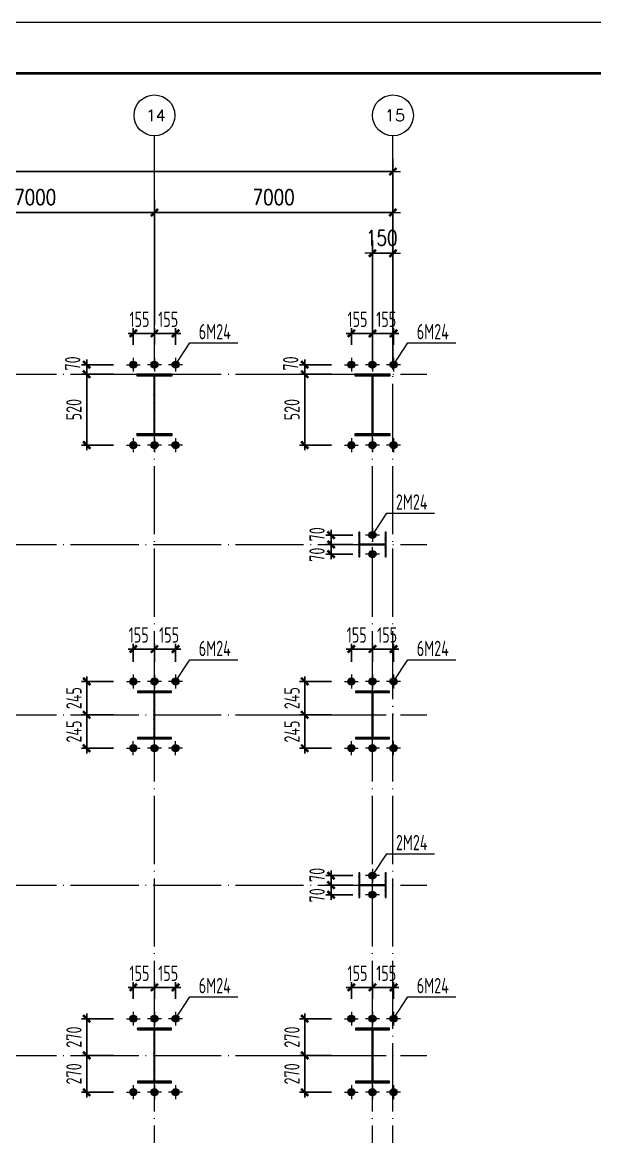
# Model space of a CAD drawing. Header units: millimetres. Extents: x 19781 to 898973, y -947928 to -267362.
# Drawn here: x 392087 to 408890, y -354408 to -321690 of the extents above; entities that cross this region are included whole.
import ezdxf
from ezdxf.enums import TextEntityAlignment as Align

# ---------------------------------------------------------------- set-up
doc = ezdxf.new("R2010")
doc.units = ezdxf.units.MM
doc.header["$LTSCALE"] = 100
doc.linetypes.add('CENTERX2', pattern=[101.599999, 63.5, -12.7, 12.7, -12.7])
doc.linetypes.add('DOTE', pattern=[2.42, 2, -0.2, 0.02, -0.2])
doc.layers.get('0').update_dxf_attribs({"lineweight": 18})
for name, color, linetype, lineweight in [('10', 7, 'Continuous', 18), ('11000', 4, 'Continuous', 18), ('AXIS', 3, 'Continuous', 18), ('AXIS_TEXT', 7, 'Continuous', 18), ('BORDER', 7, 'Continuous', 18), ('DIM', 3, 'Continuous', 18), ('DOTE', 1, 'DOTE', 18), ('数字', 3, 'Continuous', 20), ('轴线', 1, 'CENTERX2', 13), ('钢柱', 4, 'Continuous', 20)]:
    doc.layers.add(name, color=color, linetype=linetype, lineweight=lineweight)
doc.styles.add('_TCH_AXIS', font='complex.shx', dxfattribs={"bigfont": 'gbcbig.shx'})
doc.styles.add('COMPLEX', font='complex.shx', dxfattribs={"bigfont": 'gbcbig.shx'})
doc.styles.add('dim_font', font='simplex.shx', dxfattribs={"width": 0.8, "bigfont": 'gbcbig.shx'})
doc.styles.add('TSSD_REIN', font='tssdeng.shx', dxfattribs={"width": 0.7, "bigfont": 'hztxt.shx'})
doc.dimstyles.new('DIMN150', dxfattribs={"dimscale": 1.5, "dimtxt": 300, "dimasz": 1, "dimexe": 250, "dimexo": 300, "dimgap": 150, "dimtad": 1, "dimdec": 0, "dimzin": 0, "dimdsep": 46, "dimtxsty": 'dim_font', "dimblk": '_CAXARROW', "dimcen": 0.09, "dimdle": 2, "dimclrt": 7, "dimadec": 0, "dimazin": 0, "dimtfac": 1, "dimtdec": 0, "dimtix": 1, "dimtmove": 2, "dimatfit": 3, "dimfxl": 1, "dimtolj": 1, "dimtzin": 0, "dimarcsym": 0})
doc.dimstyles.new('TSSD_100_100', dxfattribs={"dimtxt": 300, "dimasz": 100, "dimexe": 100, "dimexo": 250, "dimgap": 100, "dimtad": 1, "dimdec": 0, "dimzin": 0, "dimdsep": 46, "dimtxsty": 'TSSD_REIN', "dimblk": 'ARCHTICK', "dimcen": 0, "dimdle": 100, "dimclrt": 7, "dimadec": 0, "dimazin": 0, "dimtfac": 1, "dimtdec": 0, "dimtix": 1, "dimtmove": 2, "dimatfit": 3, "dimfxl": 1, "dimtolj": 1, "dimtzin": 0, "dimarcsym": 0})
pattern_1 = [(45, (0, 0), (-28.2842712, 28.2842712), []), (45, (0, 10), (-28.2842712, 28.2842712), [])]

# ---------------------------------------------------------------- blocks, each defined once
blk = doc.blocks.new('_DIMX')
blk.add_line((-150, 0), (150, 0))
blk.add_lwpolyline([(-70, -70, 50, 50, 0), (70, 70, 50, 50, 0)], format="xyseb")
blk = doc.blocks.new('*X216')
at = {"layer": 'AXIS', "color": 0, "lineweight": -2, "transparency": 16777216}
for p, q in [((388966, -330573), (388966, -326898)), ((395966, -330573), (395966, -326898)), ((388968, -327273), (395965, -327273))]:
    blk.add_line(p, q, dxfattribs=at)
at = {"layer": 'AXIS', "color": 0, "lineweight": -2, "transparency": 16777216, "xscale": 1.5, "yscale": 1.5, "zscale": 1.5, "rotation": 180}
blk.add_blockref('_DIMX', (388966, -327273), dxfattribs=at)
at = {"layer": 'AXIS', "color": 0, "lineweight": -2, "transparency": 16777216, "xscale": 1.5, "yscale": 1.5, "zscale": 1.5}
blk.add_blockref('_DIMX', (395966, -327273), dxfattribs=at)
at = {"layer": 'AXIS', "color": 7, "transparency": 16777216, "insert": (392466, -326823), "char_height": 450, "width": 3805.71, "attachment_point": 5, "style": 'dim_font'}
blk.add_mtext('7000', dxfattribs=at)
blk = doc.blocks.new('_CAXARROW')
blk.add_hatch(color=0).paths.add_polyline_path([(0, 0), (-1, 0.125), (-1, -0.125)], flags=0)
blk = doc.blocks.new('*X217')
at = {"layer": 'AXIS', "color": 0, "lineweight": -2, "transparency": 16777216}
for p, q in [((395966, -330573), (395966, -326898)), ((402966, -330573), (402966, -326898)), ((395968, -327273), (402965, -327273))]:
    blk.add_line(p, q, dxfattribs=at)
at = {"layer": 'AXIS', "color": 0, "lineweight": -2, "transparency": 16777216, "xscale": 1.5, "yscale": 1.5, "zscale": 1.5, "rotation": 180}
blk.add_blockref('_DIMX', (395966, -327273), dxfattribs=at)
at = {"layer": 'AXIS', "color": 0, "lineweight": -2, "transparency": 16777216, "xscale": 1.5, "yscale": 1.5, "zscale": 1.5}
blk.add_blockref('_DIMX', (402966, -327273), dxfattribs=at)
at = {"layer": 'AXIS', "color": 7, "transparency": 16777216, "insert": (399466, -326823), "char_height": 450, "width": 3805.71, "attachment_point": 5, "style": 'dim_font'}
blk.add_mtext('7000', dxfattribs=at)
blk = doc.blocks.new('_AXISO')
blk.add_circle((0, 0), 0.5)
at = {"layer": 'AXIS_TEXT', "style": 'COMPLEX', "width": 1.04167}
blk.add_attdef('A', (-0.25, -0.28), '', height=0.56, dxfattribs=at)
blk = doc.blocks.new('*X219')
at = {"layer": 'AXIS', "color": 0, "lineweight": -2, "transparency": 16777216}
for p, q in [((304966, -330273), (304966, -325698)), ((402966, -330273), (402966, -325698)), ((304968, -326073), (402965, -326073))]:
    blk.add_line(p, q, dxfattribs=at)
at = {"layer": 'AXIS', "color": 0, "lineweight": -2, "transparency": 16777216, "xscale": 1.5, "yscale": 1.5, "zscale": 1.5, "rotation": 180}
blk.add_blockref('_DIMX', (304966, -326073), dxfattribs=at)
at = {"layer": 'AXIS', "color": 0, "lineweight": -2, "transparency": 16777216, "xscale": 1.5, "yscale": 1.5, "zscale": 1.5}
blk.add_blockref('_DIMX', (402966, -326073), dxfattribs=at)
at = {"layer": 'AXIS', "color": 7, "transparency": 16777216, "insert": (353966, -325623), "char_height": 450, "width": 4834.29, "attachment_point": 5, "style": 'dim_font'}
blk.add_mtext('98000', dxfattribs=at)
blk = doc.blocks.new('*X228')
at = {"layer": 'AXIS', "color": 0, "lineweight": -2, "transparency": 16777216}
for p, q in [((402366, -331773), (402366, -328098)), ((402966, -331773), (402966, -328098)), ((402368, -328473), (402965, -328473))]:
    blk.add_line(p, q, dxfattribs=at)
at = {"layer": 'AXIS', "color": 0, "lineweight": -2, "transparency": 16777216, "xscale": 1.5, "yscale": 1.5, "zscale": 1.5, "rotation": 180}
blk.add_blockref('_DIMX', (402366, -328473), dxfattribs=at)
at = {"layer": 'AXIS', "color": 0, "lineweight": -2, "transparency": 16777216, "xscale": 1.5, "yscale": 1.5, "zscale": 1.5}
blk.add_blockref('_DIMX', (402966, -328473), dxfattribs=at)
at = {"layer": 'AXIS', "color": 7, "transparency": 16777216, "insert": (402638, -328023), "char_height": 450, "width": 2622.86, "attachment_point": 5, "style": 'dim_font'}
blk.add_mtext('150', dxfattribs=at)
blk = doc.blocks.new('_ArchTick_0')
at = {"color": 0, "linetype": 'ByBlock'}
blk.add_lwpolyline([(-0.71, -0.71, 0.5, 0.5, 0), (0.71, 0.71, 0.5, 0.5, 0)], format="xyseb", dxfattribs=at)
blk = doc.blocks.new('*X393')
at = {"layer": 'DIM', "color": 0, "lineweight": -2, "ltscale": 100, "transparency": 16777216}
for p, q in [((395196, -350024), (396116, -350024)), ((395346, -350364), (395346, -349874)), ((395966, -350364), (395966, -349874))]:
    blk.add_line(p, q, dxfattribs=at)
at = {"layer": 'DIM', "color": 0, "lineweight": -2, "ltscale": 100, "transparency": 16777216, "xscale": 150, "yscale": 150, "zscale": 150, "rotation": 180}
blk.add_blockref('_ArchTick_0', (395346, -350024), dxfattribs=at)
at = {"layer": 'DIM', "color": 0, "lineweight": -2, "ltscale": 100, "transparency": 16777216, "xscale": 150, "yscale": 150, "zscale": 150}
blk.add_blockref('_ArchTick_0', (395966, -350024), dxfattribs=at)
at = {"layer": 'DIM', "color": 7, "ltscale": 100, "transparency": 16777216, "insert": (395526, -349611), "char_height": 450, "width": 2295, "attachment_point": 5, "style": 'TSSD_REIN'}
blk.add_mtext('155', dxfattribs=at)
blk = doc.blocks.new('_ARCHTICK')
at = {"color": 0, "linetype": 'ByBlock', "const_width": 0.5}
blk.add_lwpolyline([(-0.5, -0.5), (0.5, 0.5)], dxfattribs=at)
blk = doc.blocks.new('*X394')
at = {"layer": 'DIM', "color": 0, "lineweight": -2, "ltscale": 100, "transparency": 16777216}
for p, q in [((395816, -350024), (396736, -350024)), ((395966, -350364), (395966, -349874)), ((396586, -350364), (396586, -349874))]:
    blk.add_line(p, q, dxfattribs=at)
at = {"layer": 'DIM', "color": 0, "lineweight": -2, "ltscale": 100, "transparency": 16777216, "xscale": 150, "yscale": 150, "zscale": 150, "rotation": 180}
blk.add_blockref('_ArchTick_0', (395966, -350024), dxfattribs=at)
at = {"layer": 'DIM', "color": 0, "lineweight": -2, "ltscale": 100, "transparency": 16777216, "xscale": 150, "yscale": 150, "zscale": 150}
blk.add_blockref('_ArchTick_0', (396586, -350024), dxfattribs=at)
at = {"layer": 'DIM', "color": 7, "ltscale": 100, "transparency": 16777216, "insert": (396369, -349611), "char_height": 450, "width": 2295, "attachment_point": 5, "style": 'TSSD_REIN'}
blk.add_mtext('155', dxfattribs=at)
blk = doc.blocks.new('*X395')
at = {"layer": 'DIM', "color": 0, "lineweight": -2, "ltscale": 100, "transparency": 16777216}
for p, q in [((394767, -350943), (393827, -350943)), ((393977, -352173), (393977, -350793)), ((394767, -352023), (393827, -352023))]:
    blk.add_line(p, q, dxfattribs=at)
at = {"layer": 'DIM', "color": 0, "lineweight": -2, "ltscale": 100, "transparency": 16777216, "xscale": 150, "yscale": 150, "zscale": 150}
for p, rotation in [((393977, -350943), 90), ((393977, -352023), 270)]:
    blk.add_blockref('_ArchTick_0', p, dxfattribs=dict(at, rotation=rotation))
at = {"layer": 'DIM', "color": 7, "ltscale": 100, "transparency": 16777216, "insert": (393602, -351483), "char_height": 450, "width": 2430, "attachment_point": 5, "rotation": 90, "style": 'TSSD_REIN'}
blk.add_mtext('270', dxfattribs=at)
blk = doc.blocks.new('*X396')
at = {"layer": 'DIM', "color": 0, "lineweight": -2, "ltscale": 100, "transparency": 16777216}
for p, q in [((394767, -352023), (393827, -352023)), ((393977, -353253), (393977, -351873)), ((394767, -353103), (393827, -353103))]:
    blk.add_line(p, q, dxfattribs=at)
at = {"layer": 'DIM', "color": 0, "lineweight": -2, "ltscale": 100, "transparency": 16777216, "xscale": 150, "yscale": 150, "zscale": 150}
for p, rotation in [((393977, -352023), 90), ((393977, -353103), 270)]:
    blk.add_blockref('_ArchTick_0', p, dxfattribs=dict(at, rotation=rotation))
at = {"layer": 'DIM', "color": 7, "ltscale": 100, "transparency": 16777216, "insert": (393602, -352563), "char_height": 450, "width": 2430, "attachment_point": 5, "rotation": 90, "style": 'TSSD_REIN'}
blk.add_mtext('270', dxfattribs=at)
blk = doc.blocks.new('*X397')
at = {"layer": 'DIM', "color": 0, "lineweight": -2, "ltscale": 100, "transparency": 16777216}
for p, q in [((395346, -331164), (395346, -330674)), ((395966, -331164), (395966, -330674)), ((395196, -330824), (396116, -330824))]:
    blk.add_line(p, q, dxfattribs=at)
at = {"layer": 'DIM', "color": 0, "lineweight": -2, "ltscale": 100, "transparency": 16777216, "xscale": 150, "yscale": 150, "zscale": 150, "rotation": 180}
blk.add_blockref('_ArchTick_0', (395346, -330824), dxfattribs=at)
at = {"layer": 'DIM', "color": 0, "lineweight": -2, "ltscale": 100, "transparency": 16777216, "xscale": 150, "yscale": 150, "zscale": 150}
blk.add_blockref('_ArchTick_0', (395966, -330824), dxfattribs=at)
at = {"layer": 'DIM', "color": 7, "ltscale": 100, "transparency": 16777216, "insert": (395526, -330411), "char_height": 450, "width": 2295, "attachment_point": 5, "style": 'TSSD_REIN'}
blk.add_mtext('155', dxfattribs=at)
blk = doc.blocks.new('*X398')
at = {"layer": 'DIM', "color": 0, "lineweight": -2, "ltscale": 100, "transparency": 16777216}
for p, q in [((395966, -331164), (395966, -330674)), ((396586, -331164), (396586, -330674)), ((395816, -330824), (396736, -330824))]:
    blk.add_line(p, q, dxfattribs=at)
at = {"layer": 'DIM', "color": 0, "lineweight": -2, "ltscale": 100, "transparency": 16777216, "xscale": 150, "yscale": 150, "zscale": 150, "rotation": 180}
blk.add_blockref('_ArchTick_0', (395966, -330824), dxfattribs=at)
at = {"layer": 'DIM', "color": 0, "lineweight": -2, "ltscale": 100, "transparency": 16777216, "xscale": 150, "yscale": 150, "zscale": 150}
blk.add_blockref('_ArchTick_0', (396586, -330824), dxfattribs=at)
at = {"layer": 'DIM', "color": 7, "ltscale": 100, "transparency": 16777216, "insert": (396369, -330411), "char_height": 450, "width": 2295, "attachment_point": 5, "style": 'TSSD_REIN'}
blk.add_mtext('155', dxfattribs=at)
blk = doc.blocks.new('*X399')
at = {"layer": 'DIM', "color": 0, "lineweight": -2, "ltscale": 100, "transparency": 16777216}
for p, q in [((394767, -332023), (393827, -332023)), ((393977, -334253), (393977, -331873)), ((394767, -334103), (393827, -334103))]:
    blk.add_line(p, q, dxfattribs=at)
at = {"layer": 'DIM', "color": 0, "lineweight": -2, "ltscale": 100, "transparency": 16777216, "xscale": 150, "yscale": 150, "zscale": 150}
for p, rotation in [((393977, -332023), 90), ((393977, -334103), 270)]:
    blk.add_blockref('_ArchTick_0', p, dxfattribs=dict(at, rotation=rotation))
at = {"layer": 'DIM', "color": 7, "ltscale": 100, "transparency": 16777216, "insert": (393602, -333063), "char_height": 450, "width": 2430, "attachment_point": 5, "rotation": 90, "style": 'TSSD_REIN'}
blk.add_mtext('520', dxfattribs=at)
blk = doc.blocks.new('*X400')
at = {"layer": 'DIM', "color": 0, "lineweight": -2, "ltscale": 100, "transparency": 16777216}
for p, q in [((394767, -331743), (393827, -331743)), ((393977, -331743), (393977, -331593)), ((393977, -332023), (393977, -331743)), ((394767, -332023), (393827, -332023)), ((393977, -332023), (393977, -332173))]:
    blk.add_line(p, q, dxfattribs=at)
at = {"layer": 'DIM', "color": 0, "lineweight": -2, "ltscale": 100, "transparency": 16777216, "xscale": 150, "yscale": 150, "zscale": 150}
for p, rotation in [((393977, -331743), 270), ((393977, -332023), 90)]:
    blk.add_blockref('_ArchTick_0', p, dxfattribs=dict(at, rotation=rotation))
at = {"layer": 'DIM', "color": 7, "ltscale": 100, "transparency": 16777216, "insert": (393565, -331707), "char_height": 450, "width": 1530, "attachment_point": 5, "rotation": 90, "style": 'TSSD_REIN'}
blk.add_mtext('70', dxfattribs=at)
blk = doc.blocks.new('*X405')
at = {"layer": 'DIM', "color": 0, "lineweight": -2, "ltscale": 100, "transparency": 16777216}
for p, q in [((401596, -350024), (402516, -350024)), ((401746, -350364), (401746, -349874)), ((402366, -350364), (402366, -349874))]:
    blk.add_line(p, q, dxfattribs=at)
at = {"layer": 'DIM', "color": 0, "lineweight": -2, "ltscale": 100, "transparency": 16777216, "xscale": 150, "yscale": 150, "zscale": 150, "rotation": 180}
blk.add_blockref('_ArchTick_0', (401746, -350024), dxfattribs=at)
at = {"layer": 'DIM', "color": 0, "lineweight": -2, "ltscale": 100, "transparency": 16777216, "xscale": 150, "yscale": 150, "zscale": 150}
blk.add_blockref('_ArchTick_0', (402366, -350024), dxfattribs=at)
at = {"layer": 'DIM', "color": 7, "ltscale": 100, "transparency": 16777216, "insert": (401926, -349611), "char_height": 450, "width": 2295, "attachment_point": 5, "style": 'TSSD_REIN'}
blk.add_mtext('155', dxfattribs=at)
blk = doc.blocks.new('*X406')
at = {"layer": 'DIM', "color": 0, "lineweight": -2, "ltscale": 100, "transparency": 16777216}
for p, q in [((402216, -350024), (403136, -350024)), ((402366, -350364), (402366, -349874)), ((402986, -350364), (402986, -349874))]:
    blk.add_line(p, q, dxfattribs=at)
at = {"layer": 'DIM', "color": 0, "lineweight": -2, "ltscale": 100, "transparency": 16777216, "xscale": 150, "yscale": 150, "zscale": 150, "rotation": 180}
blk.add_blockref('_ArchTick_0', (402366, -350024), dxfattribs=at)
at = {"layer": 'DIM', "color": 0, "lineweight": -2, "ltscale": 100, "transparency": 16777216, "xscale": 150, "yscale": 150, "zscale": 150}
blk.add_blockref('_ArchTick_0', (402986, -350024), dxfattribs=at)
at = {"layer": 'DIM', "color": 7, "ltscale": 100, "transparency": 16777216, "insert": (402769, -349611), "char_height": 450, "width": 2295, "attachment_point": 5, "style": 'TSSD_REIN'}
blk.add_mtext('155', dxfattribs=at)
blk = doc.blocks.new('*X407')
at = {"layer": 'DIM', "color": 0, "lineweight": -2, "ltscale": 100, "transparency": 16777216}
for p, q in [((401167, -350943), (400227, -350943)), ((400377, -352173), (400377, -350793)), ((401167, -352023), (400227, -352023))]:
    blk.add_line(p, q, dxfattribs=at)
at = {"layer": 'DIM', "color": 0, "lineweight": -2, "ltscale": 100, "transparency": 16777216, "xscale": 150, "yscale": 150, "zscale": 150}
for p, rotation in [((400377, -350943), 90), ((400377, -352023), 270)]:
    blk.add_blockref('_ArchTick_0', p, dxfattribs=dict(at, rotation=rotation))
at = {"layer": 'DIM', "color": 7, "ltscale": 100, "transparency": 16777216, "insert": (400002, -351483), "char_height": 450, "width": 2430, "attachment_point": 5, "rotation": 90, "style": 'TSSD_REIN'}
blk.add_mtext('270', dxfattribs=at)
blk = doc.blocks.new('*X408')
at = {"layer": 'DIM', "color": 0, "lineweight": -2, "ltscale": 100, "transparency": 16777216}
for p, q in [((401167, -352023), (400227, -352023)), ((400377, -353253), (400377, -351873)), ((401167, -353103), (400227, -353103))]:
    blk.add_line(p, q, dxfattribs=at)
at = {"layer": 'DIM', "color": 0, "lineweight": -2, "ltscale": 100, "transparency": 16777216, "xscale": 150, "yscale": 150, "zscale": 150}
for p, rotation in [((400377, -352023), 90), ((400377, -353103), 270)]:
    blk.add_blockref('_ArchTick_0', p, dxfattribs=dict(at, rotation=rotation))
at = {"layer": 'DIM', "color": 7, "ltscale": 100, "transparency": 16777216, "insert": (400002, -352563), "char_height": 450, "width": 2430, "attachment_point": 5, "rotation": 90, "style": 'TSSD_REIN'}
blk.add_mtext('270', dxfattribs=at)
blk = doc.blocks.new('*X409')
at = {"layer": 'DIM', "color": 0, "lineweight": -2, "ltscale": 100, "transparency": 16777216}
for p, q in [((401746, -331164), (401746, -330674)), ((402366, -331164), (402366, -330674)), ((401596, -330824), (402516, -330824))]:
    blk.add_line(p, q, dxfattribs=at)
at = {"layer": 'DIM', "color": 0, "lineweight": -2, "ltscale": 100, "transparency": 16777216, "xscale": 150, "yscale": 150, "zscale": 150, "rotation": 180}
blk.add_blockref('_ArchTick_0', (401746, -330824), dxfattribs=at)
at = {"layer": 'DIM', "color": 0, "lineweight": -2, "ltscale": 100, "transparency": 16777216, "xscale": 150, "yscale": 150, "zscale": 150}
blk.add_blockref('_ArchTick_0', (402366, -330824), dxfattribs=at)
at = {"layer": 'DIM', "color": 7, "ltscale": 100, "transparency": 16777216, "insert": (401926, -330411), "char_height": 450, "width": 2295, "attachment_point": 5, "style": 'TSSD_REIN'}
blk.add_mtext('155', dxfattribs=at)
blk = doc.blocks.new('*X410')
at = {"layer": 'DIM', "color": 0, "lineweight": -2, "ltscale": 100, "transparency": 16777216}
for p, q in [((402366, -331164), (402366, -330674)), ((402986, -331164), (402986, -330674)), ((402216, -330824), (403136, -330824))]:
    blk.add_line(p, q, dxfattribs=at)
at = {"layer": 'DIM', "color": 0, "lineweight": -2, "ltscale": 100, "transparency": 16777216, "xscale": 150, "yscale": 150, "zscale": 150, "rotation": 180}
blk.add_blockref('_ArchTick_0', (402366, -330824), dxfattribs=at)
at = {"layer": 'DIM', "color": 0, "lineweight": -2, "ltscale": 100, "transparency": 16777216, "xscale": 150, "yscale": 150, "zscale": 150}
blk.add_blockref('_ArchTick_0', (402986, -330824), dxfattribs=at)
at = {"layer": 'DIM', "color": 7, "ltscale": 100, "transparency": 16777216, "insert": (402769, -330411), "char_height": 450, "width": 2295, "attachment_point": 5, "style": 'TSSD_REIN'}
blk.add_mtext('155', dxfattribs=at)
blk = doc.blocks.new('*X411')
at = {"layer": 'DIM', "color": 0, "lineweight": -2, "ltscale": 100, "transparency": 16777216}
for p, q in [((401167, -332023), (400227, -332023)), ((400377, -334253), (400377, -331873)), ((401167, -334103), (400227, -334103))]:
    blk.add_line(p, q, dxfattribs=at)
at = {"layer": 'DIM', "color": 0, "lineweight": -2, "ltscale": 100, "transparency": 16777216, "xscale": 150, "yscale": 150, "zscale": 150}
for p, rotation in [((400377, -332023), 90), ((400377, -334103), 270)]:
    blk.add_blockref('_ArchTick_0', p, dxfattribs=dict(at, rotation=rotation))
at = {"layer": 'DIM', "color": 7, "ltscale": 100, "transparency": 16777216, "insert": (400002, -333063), "char_height": 450, "width": 2430, "attachment_point": 5, "rotation": 90, "style": 'TSSD_REIN'}
blk.add_mtext('520', dxfattribs=at)
blk = doc.blocks.new('*X412')
at = {"layer": 'DIM', "color": 0, "lineweight": -2, "ltscale": 100, "transparency": 16777216}
for p, q in [((401167, -331743), (400227, -331743)), ((400377, -331743), (400377, -331593)), ((400377, -332023), (400377, -331743)), ((401167, -332023), (400227, -332023)), ((400377, -332023), (400377, -332173))]:
    blk.add_line(p, q, dxfattribs=at)
at = {"layer": 'DIM', "color": 0, "lineweight": -2, "ltscale": 100, "transparency": 16777216, "xscale": 150, "yscale": 150, "zscale": 150}
for p, rotation in [((400377, -331743), 270), ((400377, -332023), 90)]:
    blk.add_blockref('_ArchTick_0', p, dxfattribs=dict(at, rotation=rotation))
at = {"layer": 'DIM', "color": 7, "ltscale": 100, "transparency": 16777216, "insert": (399965, -331707), "char_height": 450, "width": 1530, "attachment_point": 5, "rotation": 90, "style": 'TSSD_REIN'}
blk.add_mtext('70', dxfattribs=at)
blk = doc.blocks.new('*X425')
at = {"layer": 'DIM', "color": 0, "lineweight": -2, "ltscale": 100, "transparency": 16777216}
for p, q in [((401151, -336743), (401151, -336593)), ((401787, -336743), (401001, -336743)), ((401151, -337023), (401151, -336743)), ((401787, -337023), (401001, -337023)), ((401151, -337023), (401151, -337173))]:
    blk.add_line(p, q, dxfattribs=at)
at = {"layer": 'DIM', "color": 0, "lineweight": -2, "ltscale": 100, "transparency": 16777216, "xscale": 150, "yscale": 150, "zscale": 150}
for p, rotation in [((401151, -336743), 270), ((401151, -337023), 90)]:
    blk.add_blockref('_ArchTick_0', p, dxfattribs=dict(at, rotation=rotation))
at = {"layer": 'DIM', "color": 7, "ltscale": 100, "transparency": 16777216, "insert": (400739, -336722), "char_height": 450, "width": 1530, "attachment_point": 5, "rotation": 90, "style": 'TSSD_REIN'}
blk.add_mtext('70', dxfattribs=at)
blk = doc.blocks.new('*X426')
at = {"layer": 'DIM', "color": 0, "lineweight": -2, "ltscale": 100, "transparency": 16777216}
for p, q in [((401151, -337023), (401151, -336873)), ((401787, -337023), (401001, -337023)), ((401787, -337303), (401001, -337303)), ((401151, -337303), (401151, -337023)), ((401151, -337303), (401151, -337453))]:
    blk.add_line(p, q, dxfattribs=at)
at = {"layer": 'DIM', "color": 0, "lineweight": -2, "ltscale": 100, "transparency": 16777216, "xscale": 150, "yscale": 150, "zscale": 150}
for p, rotation in [((401151, -337023), 270), ((401151, -337303), 90)]:
    blk.add_blockref('_ArchTick_0', p, dxfattribs=dict(at, rotation=rotation))
at = {"layer": 'DIM', "color": 7, "ltscale": 100, "transparency": 16777216, "insert": (400739, -337322), "char_height": 450, "width": 1530, "attachment_point": 5, "rotation": 90, "style": 'TSSD_REIN'}
blk.add_mtext('70', dxfattribs=at)
blk = doc.blocks.new('*X427')
at = {"layer": 'DIM', "color": 0, "lineweight": -2, "ltscale": 100, "transparency": 16777216}
for p, q in [((401787, -346743), (401001, -346743)), ((401151, -346743), (401151, -346593)), ((401151, -347023), (401151, -346743)), ((401787, -347023), (401001, -347023)), ((401151, -347023), (401151, -347173))]:
    blk.add_line(p, q, dxfattribs=at)
at = {"layer": 'DIM', "color": 0, "lineweight": -2, "ltscale": 100, "transparency": 16777216, "xscale": 150, "yscale": 150, "zscale": 150}
for p, rotation in [((401151, -346743), 270), ((401151, -347023), 90)]:
    blk.add_blockref('_ArchTick_0', p, dxfattribs=dict(at, rotation=rotation))
at = {"layer": 'DIM', "color": 7, "ltscale": 100, "transparency": 16777216, "insert": (400739, -346722), "char_height": 450, "width": 1530, "attachment_point": 5, "rotation": 90, "style": 'TSSD_REIN'}
blk.add_mtext('70', dxfattribs=at)
blk = doc.blocks.new('*X428')
at = {"layer": 'DIM', "color": 0, "lineweight": -2, "ltscale": 100, "transparency": 16777216}
for p, q in [((401787, -347023), (401001, -347023)), ((401151, -347023), (401151, -346873)), ((401151, -347303), (401151, -347023)), ((401787, -347303), (401001, -347303)), ((401151, -347303), (401151, -347453))]:
    blk.add_line(p, q, dxfattribs=at)
at = {"layer": 'DIM', "color": 0, "lineweight": -2, "ltscale": 100, "transparency": 16777216, "xscale": 150, "yscale": 150, "zscale": 150}
for p, rotation in [((401151, -347023), 270), ((401151, -347303), 90)]:
    blk.add_blockref('_ArchTick_0', p, dxfattribs=dict(at, rotation=rotation))
at = {"layer": 'DIM', "color": 7, "ltscale": 100, "transparency": 16777216, "insert": (400739, -347322), "char_height": 450, "width": 1530, "attachment_point": 5, "rotation": 90, "style": 'TSSD_REIN'}
blk.add_mtext('70', dxfattribs=at)
blk = doc.blocks.new('*X686')
at = {"layer": 'DIM', "color": 0, "lineweight": -2, "ltscale": 100, "transparency": 16777216}
for p, q in [((395196, -340091), (396116, -340091)), ((395346, -340464), (395346, -339941)), ((395966, -340464), (395966, -339941))]:
    blk.add_line(p, q, dxfattribs=at)
at = {"layer": 'DIM', "color": 0, "lineweight": -2, "ltscale": 100, "transparency": 16777216, "xscale": 150, "yscale": 150, "zscale": 150, "rotation": 180}
blk.add_blockref('_ArchTick_0', (395346, -340091), dxfattribs=at)
at = {"layer": 'DIM', "color": 0, "lineweight": -2, "ltscale": 100, "transparency": 16777216, "xscale": 150, "yscale": 150, "zscale": 150}
blk.add_blockref('_ArchTick_0', (395966, -340091), dxfattribs=at)
at = {"layer": 'DIM', "color": 7, "ltscale": 100, "transparency": 16777216, "insert": (395503, -339678), "char_height": 450, "width": 2295, "attachment_point": 5, "style": 'TSSD_REIN'}
blk.add_mtext('155', dxfattribs=at)
blk = doc.blocks.new('*X687')
at = {"layer": 'DIM', "color": 0, "lineweight": -2, "ltscale": 100, "transparency": 16777216}
for p, q in [((395816, -340091), (396736, -340091)), ((395966, -340464), (395966, -339941)), ((396586, -340464), (396586, -339941))]:
    blk.add_line(p, q, dxfattribs=at)
at = {"layer": 'DIM', "color": 0, "lineweight": -2, "ltscale": 100, "transparency": 16777216, "xscale": 150, "yscale": 150, "zscale": 150, "rotation": 180}
blk.add_blockref('_ArchTick_0', (395966, -340091), dxfattribs=at)
at = {"layer": 'DIM', "color": 0, "lineweight": -2, "ltscale": 100, "transparency": 16777216, "xscale": 150, "yscale": 150, "zscale": 150}
blk.add_blockref('_ArchTick_0', (396586, -340091), dxfattribs=at)
at = {"layer": 'DIM', "color": 7, "ltscale": 100, "transparency": 16777216, "insert": (396396, -339678), "char_height": 450, "width": 2295, "attachment_point": 5, "style": 'TSSD_REIN'}
blk.add_mtext('155', dxfattribs=at)
blk = doc.blocks.new('*X688')
at = {"layer": 'DIM', "color": 0, "lineweight": -2, "ltscale": 100, "transparency": 16777216}
for p, q in [((393977, -343153), (393977, -341873)), ((394767, -342023), (393827, -342023)), ((394767, -343003), (393827, -343003))]:
    blk.add_line(p, q, dxfattribs=at)
at = {"layer": 'DIM', "color": 0, "lineweight": -2, "ltscale": 100, "transparency": 16777216, "xscale": 150, "yscale": 150, "zscale": 150}
for p, rotation in [((393977, -342023), 90), ((393977, -343003), 270)]:
    blk.add_blockref('_ArchTick_0', p, dxfattribs=dict(at, rotation=rotation))
at = {"layer": 'DIM', "color": 7, "ltscale": 100, "transparency": 16777216, "insert": (393602, -342513), "char_height": 450, "width": 2430, "attachment_point": 5, "rotation": 90, "style": 'TSSD_REIN'}
blk.add_mtext('245', dxfattribs=at)
blk = doc.blocks.new('*X689')
at = {"layer": 'DIM', "color": 0, "lineweight": -2, "ltscale": 100, "transparency": 16777216}
for p, q in [((393977, -342173), (393977, -340893)), ((394767, -341043), (393827, -341043)), ((394767, -342023), (393827, -342023))]:
    blk.add_line(p, q, dxfattribs=at)
at = {"layer": 'DIM', "color": 0, "lineweight": -2, "ltscale": 100, "transparency": 16777216, "xscale": 150, "yscale": 150, "zscale": 150}
for p, rotation in [((393977, -341043), 90), ((393977, -342023), 270)]:
    blk.add_blockref('_ArchTick_0', p, dxfattribs=dict(at, rotation=rotation))
at = {"layer": 'DIM', "color": 7, "ltscale": 100, "transparency": 16777216, "insert": (393602, -341533), "char_height": 450, "width": 2430, "attachment_point": 5, "rotation": 90, "style": 'TSSD_REIN'}
blk.add_mtext('245', dxfattribs=at)
blk = doc.blocks.new('*X694')
at = {"layer": 'DIM', "color": 0, "lineweight": -2, "ltscale": 100, "transparency": 16777216}
for p, q in [((401596, -340091), (402516, -340091)), ((401746, -340464), (401746, -339941)), ((402366, -340464), (402366, -339941))]:
    blk.add_line(p, q, dxfattribs=at)
at = {"layer": 'DIM', "color": 0, "lineweight": -2, "ltscale": 100, "transparency": 16777216, "xscale": 150, "yscale": 150, "zscale": 150, "rotation": 180}
blk.add_blockref('_ArchTick_0', (401746, -340091), dxfattribs=at)
at = {"layer": 'DIM', "color": 0, "lineweight": -2, "ltscale": 100, "transparency": 16777216, "xscale": 150, "yscale": 150, "zscale": 150}
blk.add_blockref('_ArchTick_0', (402366, -340091), dxfattribs=at)
at = {"layer": 'DIM', "color": 7, "ltscale": 100, "transparency": 16777216, "insert": (401903, -339678), "char_height": 450, "width": 2295, "attachment_point": 5, "style": 'TSSD_REIN'}
blk.add_mtext('155', dxfattribs=at)
blk = doc.blocks.new('*X695')
at = {"layer": 'DIM', "color": 0, "lineweight": -2, "ltscale": 100, "transparency": 16777216}
for p, q in [((402216, -340091), (403136, -340091)), ((402366, -340464), (402366, -339941)), ((402986, -340464), (402986, -339941))]:
    blk.add_line(p, q, dxfattribs=at)
at = {"layer": 'DIM', "color": 0, "lineweight": -2, "ltscale": 100, "transparency": 16777216, "xscale": 150, "yscale": 150, "zscale": 150, "rotation": 180}
blk.add_blockref('_ArchTick_0', (402366, -340091), dxfattribs=at)
at = {"layer": 'DIM', "color": 0, "lineweight": -2, "ltscale": 100, "transparency": 16777216, "xscale": 150, "yscale": 150, "zscale": 150}
blk.add_blockref('_ArchTick_0', (402986, -340091), dxfattribs=at)
at = {"layer": 'DIM', "color": 7, "ltscale": 100, "transparency": 16777216, "insert": (402796, -339678), "char_height": 450, "width": 2295, "attachment_point": 5, "style": 'TSSD_REIN'}
blk.add_mtext('155', dxfattribs=at)
blk = doc.blocks.new('*X696')
at = {"layer": 'DIM', "color": 0, "lineweight": -2, "ltscale": 100, "transparency": 16777216}
for p, q in [((400377, -343153), (400377, -341873)), ((401167, -342023), (400227, -342023)), ((401167, -343003), (400227, -343003))]:
    blk.add_line(p, q, dxfattribs=at)
at = {"layer": 'DIM', "color": 0, "lineweight": -2, "ltscale": 100, "transparency": 16777216, "xscale": 150, "yscale": 150, "zscale": 150}
for p, rotation in [((400377, -342023), 90), ((400377, -343003), 270)]:
    blk.add_blockref('_ArchTick_0', p, dxfattribs=dict(at, rotation=rotation))
at = {"layer": 'DIM', "color": 7, "ltscale": 100, "transparency": 16777216, "insert": (400002, -342513), "char_height": 450, "width": 2430, "attachment_point": 5, "rotation": 90, "style": 'TSSD_REIN'}
blk.add_mtext('245', dxfattribs=at)
blk = doc.blocks.new('*X697')
at = {"layer": 'DIM', "color": 0, "lineweight": -2, "ltscale": 100, "transparency": 16777216}
for p, q in [((400377, -342173), (400377, -340893)), ((401167, -341043), (400227, -341043)), ((401167, -342023), (400227, -342023))]:
    blk.add_line(p, q, dxfattribs=at)
at = {"layer": 'DIM', "color": 0, "lineweight": -2, "ltscale": 100, "transparency": 16777216, "xscale": 150, "yscale": 150, "zscale": 150}
for p, rotation in [((400377, -341043), 90), ((400377, -342023), 270)]:
    blk.add_blockref('_ArchTick_0', p, dxfattribs=dict(at, rotation=rotation))
at = {"layer": 'DIM', "color": 7, "ltscale": 100, "transparency": 16777216, "insert": (400002, -341533), "char_height": 450, "width": 2430, "attachment_point": 5, "rotation": 90, "style": 'TSSD_REIN'}
blk.add_mtext('245', dxfattribs=at)

msp = doc.modelspace()

# ---------------------------------------------------------------- hatches: boundary and pattern name
h = msp.add_hatch(color=256)
edge = h.paths.add_edge_path(flags=0)
edge.add_arc((395346, -331743), 104, 0, 360)
h = msp.add_hatch(color=256)
edge = h.paths.add_edge_path(flags=0)
edge.add_arc((395966, -331743), 104, 0, 360)
h = msp.add_hatch(color=256)
edge = h.paths.add_edge_path(flags=0)
edge.add_arc((396586, -331743), 104, 0, 360)
h = msp.add_hatch(color=256)
edge = h.paths.add_edge_path(flags=0)
edge.add_arc((401746, -331743), 104, 0, 360)
h = msp.add_hatch(color=256)
edge = h.paths.add_edge_path(flags=0)
edge.add_arc((402366, -331743), 104, 0, 360)
h = msp.add_hatch(color=256)
edge = h.paths.add_edge_path(flags=0)
edge.add_arc((402986, -331743), 104, 0, 360)
h = msp.add_hatch(color=256)
edge = h.paths.add_edge_path(flags=0)
edge.add_arc((395346, -334103), 104, 0, 360)
h = msp.add_hatch(color=256)
edge = h.paths.add_edge_path(flags=0)
edge.add_arc((395966, -334103), 104, 0, 360)
h = msp.add_hatch(color=256)
edge = h.paths.add_edge_path(flags=0)
edge.add_arc((396586, -334103), 104, 0, 360)
h = msp.add_hatch(color=256)
edge = h.paths.add_edge_path(flags=0)
edge.add_arc((401746, -334103), 104, 0, 360)
h = msp.add_hatch(color=256)
edge = h.paths.add_edge_path(flags=0)
edge.add_arc((402366, -334103), 104, 0, 360)
h = msp.add_hatch(color=256)
edge = h.paths.add_edge_path(flags=0)
edge.add_arc((402986, -334103), 104, 0, 360)
h = msp.add_hatch(color=256)
edge = h.paths.add_edge_path(flags=0)
edge.add_arc((402366, -336743), 104, 0, 360)
h = msp.add_hatch(color=256)
edge = h.paths.add_edge_path(flags=0)
edge.add_arc((402366, -337303), 104, 0, 360)
h = msp.add_hatch(color=256)
edge = h.paths.add_edge_path(flags=0)
edge.add_arc((395346, -341043), 104, 0, 360)
h = msp.add_hatch(color=256)
edge = h.paths.add_edge_path(flags=0)
edge.add_arc((395966, -341043), 104, 0, 360)
h = msp.add_hatch(color=256)
edge = h.paths.add_edge_path(flags=0)
edge.add_arc((396586, -341043), 104, 0, 360)
h = msp.add_hatch(color=256)
edge = h.paths.add_edge_path(flags=0)
edge.add_arc((401746, -341043), 104, 0, 360)
h = msp.add_hatch(color=256)
edge = h.paths.add_edge_path(flags=0)
edge.add_arc((402366, -341043), 104, 0, 360)
h = msp.add_hatch(color=256)
edge = h.paths.add_edge_path(flags=0)
edge.add_arc((402986, -341043), 104, 0, 360)
h = msp.add_hatch(color=256)
edge = h.paths.add_edge_path(flags=0)
edge.add_arc((395346, -343003), 104, 0, 360)
h = msp.add_hatch(color=256)
edge = h.paths.add_edge_path(flags=0)
edge.add_arc((395966, -343003), 104, 0, 360)
h = msp.add_hatch(color=256)
edge = h.paths.add_edge_path(flags=0)
edge.add_arc((396586, -343003), 104, 0, 360)
h = msp.add_hatch(color=256)
edge = h.paths.add_edge_path(flags=0)
edge.add_arc((401746, -343003), 104, 0, 360)
h = msp.add_hatch(color=256)
edge = h.paths.add_edge_path(flags=0)
edge.add_arc((402366, -343003), 104, 0, 360)
h = msp.add_hatch(color=256)
edge = h.paths.add_edge_path(flags=0)
edge.add_arc((402986, -343003), 104, 0, 360)
h = msp.add_hatch(color=256)
edge = h.paths.add_edge_path(flags=0)
edge.add_arc((402366, -346743), 104, 0, 360)
h = msp.add_hatch(color=256)
edge = h.paths.add_edge_path(flags=0)
edge.add_arc((402366, -347303), 104, 0, 360)
h = msp.add_hatch(color=256)
edge = h.paths.add_edge_path(flags=0)
edge.add_arc((395346, -350943), 104, 0, 360)
h = msp.add_hatch(color=256)
edge = h.paths.add_edge_path(flags=0)
edge.add_arc((395966, -350943), 104, 0, 360)
h = msp.add_hatch(color=256)
edge = h.paths.add_edge_path(flags=0)
edge.add_arc((396586, -350943), 104, 0, 360)
h = msp.add_hatch(color=256)
edge = h.paths.add_edge_path(flags=0)
edge.add_arc((401746, -350943), 104, 0, 360)
h = msp.add_hatch(color=256)
edge = h.paths.add_edge_path(flags=0)
edge.add_arc((402366, -350943), 104, 0, 360)
h = msp.add_hatch(color=256)
edge = h.paths.add_edge_path(flags=0)
edge.add_arc((402986, -350943), 104, 0, 360)
h = msp.add_hatch(color=256)
edge = h.paths.add_edge_path(flags=0)
edge.add_arc((395346, -353103), 104, 0, 360)
h = msp.add_hatch(color=256)
edge = h.paths.add_edge_path(flags=0)
edge.add_arc((395966, -353103), 104, 0, 360)
h = msp.add_hatch(color=256)
edge = h.paths.add_edge_path(flags=0)
edge.add_arc((396586, -353103), 104, 0, 360)
h = msp.add_hatch(color=256)
edge = h.paths.add_edge_path(flags=0)
edge.add_arc((401746, -353103), 104, 0, 360)
h = msp.add_hatch(color=256)
edge = h.paths.add_edge_path(flags=0)
edge.add_arc((402366, -353103), 104, 0, 360)
h = msp.add_hatch(color=256)
edge = h.paths.add_edge_path(flags=0)
edge.add_arc((402986, -353103), 104, 0, 360)
at = {"layer": '10', "ltscale": 100}
h = msp.add_hatch(dxfattribs=at)
h.set_pattern_fill('金属', color=256, style=0, pattern_type=0)
h.set_pattern_definition(pattern_1)
h.paths.add_polyline_path([(395982, -332071), (396486, -332071), (396486, -332023), (395446, -332023), (395446, -332071), (395950, -332071), (395950, -333775), (395446, -333775), (395446, -333823), (396486, -333823), (396486, -333775), (395982, -333775)], flags=0)
h = msp.add_hatch(dxfattribs=at)
h.set_pattern_fill('金属', color=256, style=0, pattern_type=0)
h.set_pattern_definition(pattern_1)
h.paths.add_polyline_path([(402382, -332071), (402886, -332071), (402886, -332023), (401846, -332023), (401846, -332071), (402350, -332071), (402350, -333775), (401846, -333775), (401846, -333823), (402886, -333823), (402886, -333775), (402382, -333775)], flags=0)
h = msp.add_hatch(dxfattribs=at)
h.set_pattern_fill('金属', color=256, style=0, pattern_type=0)
h.set_pattern_definition(pattern_1)
h.paths.add_polyline_path([(402734, -337035), (402734, -337383), (402766, -337383), (402766, -336663), (402734, -336663), (402734, -337011), (401998, -337011), (401998, -336663), (401966, -336663), (401966, -337383), (401998, -337383), (401998, -337035)], flags=0)
h = msp.add_hatch(dxfattribs=at)
h.set_pattern_fill('金属', color=256, style=0, pattern_type=0)
h.set_pattern_definition(pattern_1)
h.paths.add_polyline_path([(395982, -341363), (396466, -341363), (396466, -341323), (395466, -341323), (395466, -341363), (395950, -341363), (395950, -342683), (395466, -342683), (395466, -342723), (396466, -342723), (396466, -342683), (395982, -342683)], flags=0)
h = msp.add_hatch(dxfattribs=at)
h.set_pattern_fill('金属', color=256, style=0, pattern_type=0)
h.set_pattern_definition(pattern_1)
h.paths.add_polyline_path([(402382, -341363), (402866, -341363), (402866, -341323), (401866, -341323), (401866, -341363), (402350, -341363), (402350, -342683), (401866, -342683), (401866, -342723), (402866, -342723), (402866, -342683), (402382, -342683)], flags=0)
h = msp.add_hatch(dxfattribs=at)
h.set_pattern_fill('金属', color=256, style=0, pattern_type=0)
h.set_pattern_definition(pattern_1)
h.paths.add_polyline_path([(402734, -347035), (402734, -347383), (402766, -347383), (402766, -346663), (402734, -346663), (402734, -347011), (401998, -347011), (401998, -346663), (401966, -346663), (401966, -347383), (401998, -347383), (401998, -347035)], flags=0)
h = msp.add_hatch(dxfattribs=at)
h.set_pattern_fill('金属', color=256, style=0, pattern_type=0)
h.set_pattern_definition(pattern_1)
h.paths.add_polyline_path([(395982, -351271), (396466, -351271), (396466, -351223), (395466, -351223), (395466, -351271), (395950, -351271), (395950, -352775), (395466, -352775), (395466, -352823), (396466, -352823), (396466, -352775), (395982, -352775)], flags=0)
h = msp.add_hatch(dxfattribs=at)
h.set_pattern_fill('金属', color=256, style=0, pattern_type=0)
h.set_pattern_definition(pattern_1)
h.paths.add_polyline_path([(402382, -351271), (402866, -351271), (402866, -351223), (401866, -351223), (401866, -351271), (402350, -351271), (402350, -352775), (401866, -352775), (401866, -352823), (402866, -352823), (402866, -352775), (402382, -352775)], flags=0)

# ---------------------------------------------------------------- linework, layer by layer
at = {"layer": '11000'}
for centre in [(395346, -331743), (395966, -331743), (396586, -331743), (401746, -331743), (402366, -331743), (402986, -331743), (395346, -334103), (395966, -334103), (396586, -334103), (401746, -334103), (402366, -334103), (402986, -334103), (402366, -336743), (402366, -337303), (395346, -341043), (395966, -341043), (396586, -341043), (401746, -341043), (402366, -341043), (402986, -341043), (395346, -343003), (395966, -343003), (396586, -343003), (401746, -343003), (402366, -343003), (402986, -343003), (402366, -346743), (402366, -347303), (395346, -350943), (395966, -350943), (396586, -350943), (401746, -350943), (402366, -350943), (402986, -350943), (395346, -353103), (395966, -353103), (396586, -353103), (401746, -353103), (402366, -353103), (402986, -353103)]:
    msp.add_circle(centre, 104, dxfattribs=at)
at = {"layer": 'AXIS'}
for p, q in [((395966, -331023), (395966, -325023)), ((402966, -331023), (402966, -325023))]:
    msp.add_line(p, q, dxfattribs=at)
at = {"layer": 'BORDER'}
msp.add_lwpolyline([(292042.79, -384690.47), (292042.79, -321690.47), (425692.79, -321690.47), (425692.79, -384690.47)], close=True, dxfattribs=at)
msp.add_lwpolyline([(295792.79, -383190.47, 75, 75, 0), (295792.79, -323190.47, 75, 75, 0), (424192.79, -323190.47, 75, 75, 0), (424192.79, -383190.47, 75, 75, 0)], format="xyseb", close=True, dxfattribs=at)
at = {"layer": 'DOTE', "linetype": 'DOTE', "ltscale": 10}
for p, q in [((395966, -373023), (395966, -331023)), ((402366, -373023), (402366, -331023)), ((402966, -373023), (402966, -331023)), ((303966, -332023), (403966, -332023)), ((303966, -337023), (403966, -337023)), ((303966, -342023), (403966, -342023)), ((303966, -347023), (403966, -347023)), ((303966, -352023), (403966, -352023))]:
    msp.add_line(p, q, dxfattribs=at)
at = {"layer": '数字', "ltscale": 100}
for p, q in [((396586, -331743), (397004.43, -331104.58)), ((397004.43, -331104.58), (398411.49, -331104.58)), ((402986, -331743), (403404.43, -331104.58)), ((403404.43, -331104.58), (404811.49, -331104.58)), ((402366, -336743), (402784.43, -336104.58)), ((402784.43, -336104.58), (404191.49, -336104.58)), ((396586, -341043), (397004.43, -340404.58)), ((397004.43, -340404.58), (398411.49, -340404.58)), ((402986, -341043), (403404.43, -340404.58)), ((403404.43, -340404.58), (404811.49, -340404.58)), ((402366, -346743), (402784.43, -346104.58)), ((402784.43, -346104.58), (404191.49, -346104.58)), ((396586, -350943), (397004.43, -350304.58)), ((397004.43, -350304.58), (398411.49, -350304.58)), ((402986, -350943), (403404.43, -350304.58)), ((403404.43, -350304.58), (404811.49, -350304.58))]:
    msp.add_line(p, q, dxfattribs=at)
at = {"layer": '轴线'}
for p, q in [((395142, -331743), (395550, -331743)), ((395346, -331539), (395346, -331947)), ((396170, -331743), (395762, -331743)), ((395966, -331539), (395966, -331947)), ((396790, -331743), (396382, -331743)), ((396586, -331539), (396586, -331947)), ((401542, -331743), (401950, -331743)), ((401746, -331539), (401746, -331947)), ((402570, -331743), (402162, -331743)), ((402366, -331539), (402366, -331947)), ((403190, -331743), (402782, -331743)), ((402986, -331539), (402986, -331947)), ((395346, -333899), (395346, -334307)), ((395966, -333899), (395966, -334307)), ((396586, -333899), (396586, -334307)), ((401746, -333899), (401746, -334307)), ((402366, -333899), (402366, -334307)), ((402986, -333899), (402986, -334307)), ((395142, -334103), (395550, -334103)), ((396170, -334103), (395762, -334103)), ((396790, -334103), (396382, -334103)), ((401542, -334103), (401950, -334103)), ((402570, -334103), (402162, -334103)), ((403190, -334103), (402782, -334103)), ((402366, -336539), (402366, -336947)), ((402570, -336743), (402162, -336743)), ((402570, -337303), (402162, -337303)), ((402366, -337507), (402366, -337099)), ((395346, -340839), (395346, -341247)), ((395966, -340839), (395966, -341247)), ((396586, -340839), (396586, -341247)), ((401746, -340839), (401746, -341247)), ((402366, -340839), (402366, -341247)), ((402986, -340839), (402986, -341247)), ((395142, -341043), (395550, -341043)), ((396170, -341043), (395762, -341043)), ((396790, -341043), (396382, -341043)), ((401542, -341043), (401950, -341043)), ((402570, -341043), (402162, -341043)), ((403190, -341043), (402782, -341043)), ((395346, -343207), (395346, -342799)), ((395966, -343207), (395966, -342799)), ((396586, -343207), (396586, -342799)), ((401746, -343207), (401746, -342799)), ((402366, -343207), (402366, -342799)), ((402986, -343207), (402986, -342799)), ((395142, -343003), (395550, -343003)), ((396170, -343003), (395762, -343003)), ((396790, -343003), (396382, -343003)), ((401542, -343003), (401950, -343003)), ((402570, -343003), (402162, -343003)), ((403190, -343003), (402782, -343003)), ((402570, -346743), (402162, -346743)), ((402366, -346539), (402366, -346947)), ((402366, -347507), (402366, -347099)), ((402570, -347303), (402162, -347303)), ((395142, -350943), (395550, -350943)), ((395346, -350739), (395346, -351147)), ((396170, -350943), (395762, -350943)), ((395966, -350739), (395966, -351147)), ((396790, -350943), (396382, -350943)), ((396586, -350739), (396586, -351147)), ((401542, -350943), (401950, -350943)), ((401746, -350739), (401746, -351147)), ((402570, -350943), (402162, -350943)), ((402366, -350739), (402366, -351147)), ((403190, -350943), (402782, -350943)), ((402986, -350739), (402986, -351147)), ((395346, -352899), (395346, -353307)), ((395966, -352899), (395966, -353307)), ((396586, -352899), (396586, -353307)), ((401746, -352899), (401746, -353307)), ((402366, -352899), (402366, -353307)), ((402986, -352899), (402986, -353307)), ((395142, -353103), (395550, -353103)), ((396170, -353103), (395762, -353103)), ((396790, -353103), (396382, -353103)), ((401542, -353103), (401950, -353103)), ((402570, -353103), (402162, -353103)), ((403190, -353103), (402782, -353103))]:
    msp.add_line(p, q, dxfattribs=at)
at = {"layer": '钢柱', "ltscale": 100}
for points in [[(395982, -332071), (396486, -332071), (396486, -332023), (395446, -332023), (395446, -332071), (395950, -332071), (395950, -333775), (395446, -333775), (395446, -333823), (396486, -333823), (396486, -333775), (395982, -333775)], [(402382, -332071), (402886, -332071), (402886, -332023), (401846, -332023), (401846, -332071), (402350, -332071), (402350, -333775), (401846, -333775), (401846, -333823), (402886, -333823), (402886, -333775), (402382, -333775)], [(402734, -337035), (402734, -337383), (402766, -337383), (402766, -336663), (402734, -336663), (402734, -337011), (401998, -337011), (401998, -336663), (401966, -336663), (401966, -337383), (401998, -337383), (401998, -337035)], [(395982, -341363), (396466, -341363), (396466, -341323), (395466, -341323), (395466, -341363), (395950, -341363), (395950, -342683), (395466, -342683), (395466, -342723), (396466, -342723), (396466, -342683), (395982, -342683)], [(402382, -341363), (402866, -341363), (402866, -341323), (401866, -341323), (401866, -341363), (402350, -341363), (402350, -342683), (401866, -342683), (401866, -342723), (402866, -342723), (402866, -342683), (402382, -342683)], [(402734, -347035), (402734, -347383), (402766, -347383), (402766, -346663), (402734, -346663), (402734, -347011), (401998, -347011), (401998, -346663), (401966, -346663), (401966, -347383), (401998, -347383), (401998, -347035)], [(395982, -351271), (396466, -351271), (396466, -351223), (395466, -351223), (395466, -351271), (395950, -351271), (395950, -352775), (395466, -352775), (395466, -352823), (396466, -352823), (396466, -352775), (395982, -352775)], [(402382, -351271), (402866, -351271), (402866, -351223), (401866, -351223), (401866, -351271), (402350, -351271), (402350, -352775), (401866, -352775), (401866, -352823), (402866, -352823), (402866, -352775), (402382, -352775)]]:
    msp.add_lwpolyline(points, close=True, dxfattribs=at)

# ---------------------------------------------------------------- block references
at = {"layer": 'AXIS'}
ref = msp.add_blockref('_AXISO', (395966, -324423), dxfattribs=dict(at, xscale=1200, yscale=1200, zscale=1200))
ref.add_attrib('A', '14', (395719.5, -324589.99), dxfattribs={"layer": 'AXIS_TEXT', "height": 333.976, "style": '_TCH_AXIS'})
ref = msp.add_blockref('_AXISO', (402966, -324423), dxfattribs=dict(at, xscale=1200, yscale=1200, zscale=1200))
ref.add_attrib('A', '15', (402722.57, -324593.4), dxfattribs={"layer": 'AXIS_TEXT', "height": 340.802, "style": '_TCH_AXIS', "width": 1.03448})

# ---------------------------------------------------------------- texts
at = {"layer": '数字', "ltscale": 100, "style": 'TSSD_REIN', "width": 0.7}
for s, p in [('6M24', (397738.36, -330772.88)), ('6M24', (404138.36, -330772.88)), ('2M24', (403518.36, -335772.88)), ('6M24', (397738.36, -340072.88)), ('6M24', (404138.36, -340072.88)), ('2M24', (403518.36, -345772.88)), ('6M24', (397738.36, -349972.88)), ('6M24', (404138.36, -349972.88))]:
    msp.add_text(s, height=450, dxfattribs=at).set_placement(p, align=Align.MIDDLE_CENTER)

# ---------------------------------------------------------------- dimensions: what is measured, and where the dimension line sits
at = {"layer": 'AXIS'}
for base, p1, p2, picture, middle in [((402966, -326073), (304966, -330723), (402966, -330723), '*X219', (353966, -325623)), ((395966, -327273), (388966, -331023), (395966, -331023), '*X216', (392466, -326823)), ((402966, -327273), (395966, -331023), (402966, -331023), '*X217', (399466, -326823))]:
    dim = msp.add_linear_dim(base=base, p1=p1, p2=p2, dimstyle='DIMN150', override={"dimsah": 1, "dimtzin": 0}, dxfattribs=at)
    dim.commit()
    dim.dimension.update_dxf_attribs({"geometry": picture, "text_midpoint": middle})
dim = msp.add_linear_dim(base=(402966, -328473), p1=(402366, -332223), p2=(402966, -332223), angle=0, text='150', dimstyle='DIMN150', override={"dimsah": 1}, dxfattribs=at)
dim.commit()
dim.dimension.update_dxf_attribs({"geometry": '*X228', "text_midpoint": (402638, -328023), "dimtype": 160})
at = {"layer": 'DIM', "ltscale": 100}
for base, p1, p2, angle, text, picture, middle in [((395966, -330823.52), (395346, -331539), (395966, -331539), 0, '155', '*X397', (395525.64, -330411.02)), ((396586, -330823.52), (395966, -331539), (396586, -331539), 0, '155', '*X398', (396369.37, -330411.02)), ((402366, -330823.52), (401746, -331539), (402366, -331539), 0, '155', '*X409', (401925.64, -330411.02)), ((402986, -330823.52), (402366, -331539), (402986, -331539), 0, '155', '*X410', (402769.37, -330411.02)), ((393977.18, -331743), (395142, -332023), (395142, -331743), 90, '70', '*X400', (393564.68, -331707.36)), ((400377.18, -331743), (401542, -332023), (401542, -331743), 90, '70', '*X412', (399964.68, -331707.36)), ((401151.25, -336743), (402162, -337023), (402162, -336743), 90, '70', '*X425', (400738.75, -336722.36)), ((401151.25, -337023), (402162, -337303), (402162, -337023), 90, '70', '*X426', (400738.75, -337321.63)), ((395966, -340090.85), (395346, -340839), (395966, -340839), 0, '155', '*X686', (395502.64, -339678.35)), ((396586, -340090.85), (395966, -340839), (396586, -340839), 0, '155', '*X687', (396396.37, -339678.35)), ((402366, -340090.85), (401746, -340839), (402366, -340839), 0, '155', '*X694', (401902.64, -339678.35)), ((402986, -340090.85), (402366, -340839), (402986, -340839), 0, '155', '*X695', (402796.37, -339678.35)), ((401151.25, -346743), (402162, -347023), (402162, -346743), 90, '70', '*X427', (400738.75, -346722.36)), ((401151.25, -347023), (402162, -347303), (402162, -347023), 90, '70', '*X428', (400738.75, -347321.63)), ((395966, -350023.52), (395346, -350739), (395966, -350739), 0, '155', '*X393', (395525.64, -349611.02)), ((396586, -350023.52), (395966, -350739), (396586, -350739), 0, '155', '*X394', (396369.37, -349611.02)), ((402366, -350023.52), (401746, -350739), (402366, -350739), 0, '155', '*X405', (401925.64, -349611.02)), ((402986, -350023.52), (402366, -350739), (402986, -350739), 0, '155', '*X406', (402769.37, -349611.02))]:
    dim = msp.add_linear_dim(base=base, p1=p1, p2=p2, angle=angle, text=text, dimstyle='TSSD_100_100', override={"dimscale": 1.5, "dimsah": 1}, dxfattribs=at)
    dim.commit()
    dim.dimension.update_dxf_attribs({"geometry": picture, "text_midpoint": middle, "dimtype": 160})
for base, p1, p2, text, picture, middle in [((393977.18, -332023), (395142, -334103), (395142, -332023), '520', '*X399', (393602.18, -333063)), ((400377.18, -332023), (401542, -334103), (401542, -332023), '520', '*X411', (400002.18, -333063)), ((393977.18, -341043), (395142, -342023), (395142, -341043), '245', '*X689', (393602.18, -341533)), ((400377.18, -341043), (401542, -342023), (401542, -341043), '245', '*X697', (400002.18, -341533)), ((393977.18, -342023), (395142, -343003), (395142, -342023), '245', '*X688', (393602.18, -342513)), ((400377.18, -342023), (401542, -343003), (401542, -342023), '245', '*X696', (400002.18, -342513)), ((393977.18, -350943), (395142, -352023), (395142, -350943), '270', '*X395', (393602.18, -351483)), ((400377.18, -350943), (401542, -352023), (401542, -350943), '270', '*X407', (400002.18, -351483)), ((393977.18, -352023), (395142, -353103), (395142, -352023), '270', '*X396', (393602.18, -352563)), ((400377.18, -352023), (401542, -353103), (401542, -352023), '270', '*X408', (400002.18, -352563))]:
    dim = msp.add_linear_dim(base=base, p1=p1, p2=p2, angle=90, text=text, dimstyle='TSSD_100_100', override={"dimscale": 1.5, "dimsah": 1}, dxfattribs=at)
    dim.commit()
    dim.dimension.update_dxf_attribs({"geometry": picture, "text_midpoint": middle})

doc.saveas('drawing.dxf')
